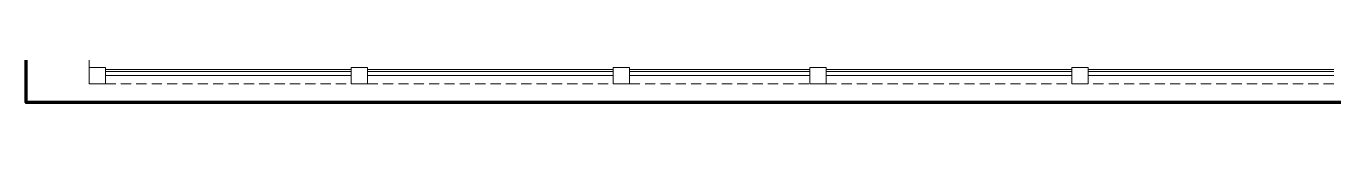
# Model space of a CAD drawing. Header units: millimetres. Extents: x 3379916 to 3461107, y 1810459 to 1930088.
# Drawn here: x 3379916 to 3411857, y 1883750 to 1884609 of the extents above; entities that cross this region are included whole.
import ezdxf

# ---------------------------------------------------------------- set-up
doc = ezdxf.new("R2010")
doc.units = ezdxf.units.MM
doc.linetypes.add('IMPORT-HIDDEN', pattern=[375, 250, -125])
for name, color, linetype, lineweight in [('AY', 1, 'Continuous', 9), ('COL', 2, 'Continuous', 9), ('planos entrada_dwg', 8, 'Continuous', 9), ('VE', 5, 'Continuous', 9), ('ZONAS', 20, 'Continuous', 50)]:
    doc.layers.add(name, color=color, linetype=linetype, lineweight=lineweight)

# ---------------------------------------------------------------- blocks, each defined once
blk = doc.blocks.new('planos entrada_dwg_-COL40--171019-Nivel 1')
at = {"layer": 'COL', "flags": 128}
blk.add_lwpolyline([(-200, 200), (-200, -200), (200, -200), (200, 200)], close=True, dxfattribs=at)
blk = doc.blocks.new('planos entrada_dwg-171017-Nivel 1')
at = {"layer": 'AY', "linetype": 'IMPORT-HIDDEN'}
for p, q in [((3381457, 1887409), (3381457, 1884609)), ((3381857, 1884209), (3387857, 1884209)), ((3388257, 1884209), (3394257, 1884209)), ((3394657, 1884209), (3399057, 1884209)), ((3399457, 1884209), (3405457, 1884209)), ((3411857, 1884209), (3405857, 1884209))]:
    blk.add_line(p, q, dxfattribs=at)
at = {"layer": 'VE'}
for p, q in [((3387857, 1884559), (3381857, 1884559)), ((3394257, 1884559), (3388257, 1884559)), ((3399057, 1884559), (3394657, 1884559)), ((3405457, 1884559), (3399457, 1884559)), ((3411857, 1884559), (3405857, 1884559)), ((3387857, 1884509), (3381857, 1884509)), ((3387857, 1884409), (3381857, 1884409)), ((3394257, 1884509), (3388257, 1884509)), ((3394257, 1884409), (3388257, 1884409)), ((3399057, 1884509), (3394657, 1884509)), ((3399057, 1884409), (3394657, 1884409)), ((3405457, 1884509), (3399457, 1884509)), ((3405457, 1884409), (3399457, 1884409)), ((3411857, 1884509), (3405857, 1884509)), ((3411857, 1884409), (3405857, 1884409))]:
    blk.add_line(p, q, dxfattribs=at)
at = {"layer": 'ZONAS', "color": 8, "lineweight": 140, "flags": 128}
blk.add_lwpolyline([(3459675, 1883750), (3379916, 1883750), (3379916, 1926035), (3459675, 1926035)], close=True, dxfattribs=at)
for p in [(3381657, 1884409), (3388057, 1884409), (3394457, 1884409), (3399257, 1884409), (3405657, 1884409)]:
    blk.add_blockref('planos entrada_dwg_-COL40--171019-Nivel 1', p)

msp = doc.modelspace()

# ---------------------------------------------------------------- block references
at = {"layer": 'planos entrada_dwg', "color": 7}
msp.add_blockref('planos entrada_dwg-171017-Nivel 1', (0, 0), dxfattribs=at)

doc.saveas('drawing.dxf')
